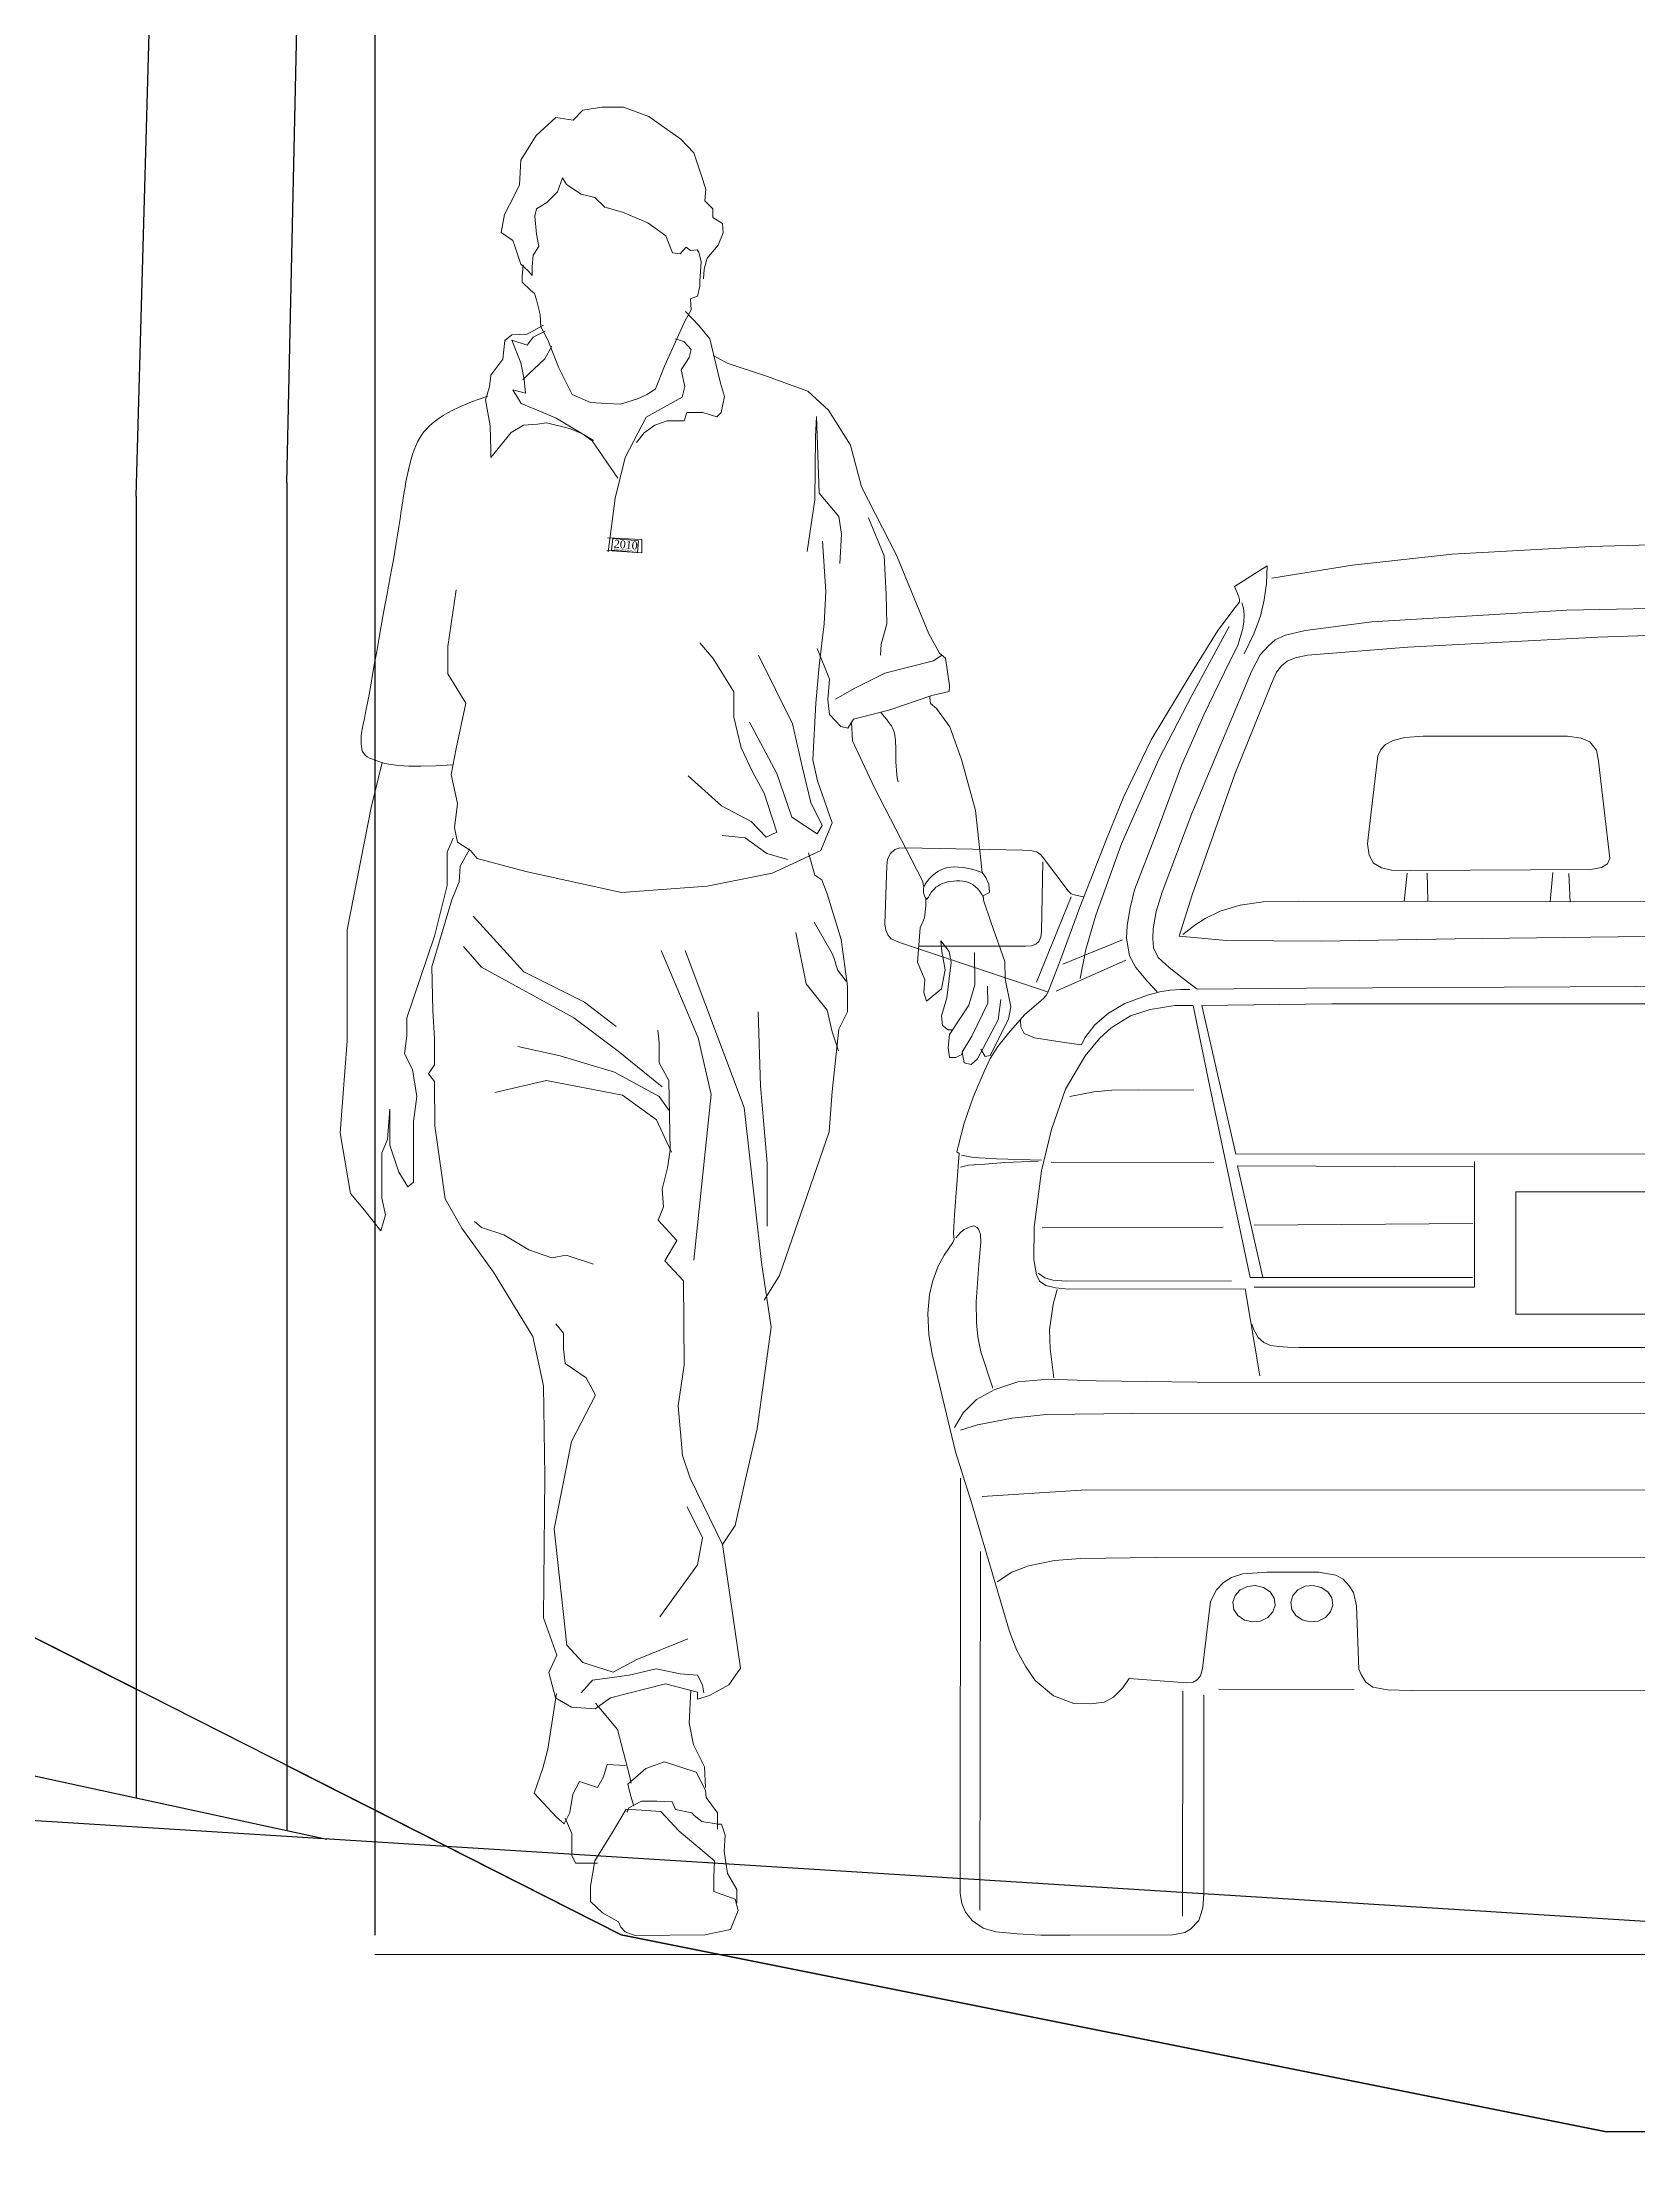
# Model space of a CAD drawing. Header units: millimetres. Extents: x 465413 to 948826, y 2516576 to 3795663.
# Drawn here: x 889313 to 890932, y 2760217 to 2762371 of the extents above; entities that cross this region are included whole.
import ezdxf
from ezdxf.lldxf.tags import DXFTag

# ---------------------------------------------------------------- set-up
doc = ezdxf.new("R2010")
doc.units = ezdxf.units.MM
for name, color, linetype in [('MUR-POH', 64, 'Continuous'), ('MUR_POH', 64, 'Continuous'), ('MUR_REZ', 3, 'Continuous')]:
    doc.layers.add(name, color=color, linetype=linetype)
doc.layers.add('Srafy', color=8, linetype='Continuous', lineweight=5)
doc.styles.add('Sylaen', font='sylfaen.ttf')
tags = doc.linetypes.add('DASHED', pattern=[0.75, 0.5, -0.25]).pattern_tags.tags
tags[6:7] = [DXFTag(74, 4), DXFTag(75, 0), DXFTag(340, '0'), DXFTag(46, 1.0), DXFTag(50, 0.0), DXFTag(44, 0.0), DXFTag(45, 0.0)]
tags[4:5] = [DXFTag(74, 4), DXFTag(75, 0), DXFTag(340, '0'), DXFTag(46, 1.0), DXFTag(50, 0.0), DXFTag(44, 0.0), DXFTag(45, 0.0)]

# ---------------------------------------------------------------- blocks, each defined once
blk = doc.blocks.new('BMW_záď', base_point=(48926.8, 8342.9))
at = {"color": 0, "linetype": 'ByBlock', "lineweight": -2}
for p, q in [((47741.4, 9420.8), (47738.4, 9391.8)), ((47762.4, 9392.1), (47761.8, 9420.5)), ((47889.3, 9421.2), (47886.8, 9391.5)), ((47906.9, 9391.2), (47905.7, 9420.2)), ((48419.5, 9391.2), (48420.6, 9420.2)), ((48437, 9421.2), (48439.6, 9391.5)), ((48563.9, 9392.1), (48564.6, 9420.5)), ((48584.9, 9420.8), (48588, 9391.8)), ((47400.3, 9396.7), (47365.2, 9309.9)), ((48926.1, 9396.7), (48961.1, 9309.9)), ((47452.5, 9352.9), (47392.1, 9328.3)), ((48873.9, 9352.9), (48934.3, 9328.3)), ((47385.1, 9301), (47455.9, 9332.3)), ((48941.3, 9301), (48870.5, 9332.3)), ((48129.3, 9224.7), (48129.3, 9195.6)), ((48136.8, 9196.2), (48136.8, 9231.2)), ((48144.3, 9234.5), (48144.3, 9195.6)), ((48151, 9196.2), (48151, 9237.1)), ((48158.5, 9239), (48158.5, 9195.6)), ((48164.1, 9150.7), (48164.1, 9240.9)), ((48116.5, 9195.6), (48116.5, 9210.5)), ((48122.5, 9218.9), (48122.5, 9196.9)), ((48110.4, 9193.8), (48214.7, 9194.3)), ((48169, 9190.4), (48169, 9152.8)), ((48175.8, 9155.4), (48175.8, 9189.8)), ((48182.5, 9191.1), (48182.5, 9158.7)), ((48188.5, 9161.3), (48188.5, 9191.1)), ((48195.2, 9190.4), (48195.2, 9165.8)), ((48201.2, 9171), (48201.2, 9190.4)), ((48208, 9190.4), (48207.2, 9178.7)), ((47380.1, 9127.4), (47545.3, 9127)), ((48946.3, 9127.4), (48781.1, 9127)), ((47554.6, 9061.4), (47370.9, 9060.9)), ((47808.3, 9065.2), (47586.3, 9063.5)), ((48740.1, 9063.5), (48518, 9065.2)), ((48771.8, 9061.4), (48955.5, 9060.9)), ((47308.3, 8732.2), (47307.9, 8368.3)), ((49018.5, 8368.3), (49018.1, 8732.2)), ((47513.4, 8362.2), (47513.9, 8590.7)), ((47687.7, 8592.2), (47550.5, 8592.6)), ((48812.5, 8590.7), (48813, 8362.2))]:
    blk.add_line(p, q, dxfattribs=at)
at = {"color": 0, "linetype": 'ByBlock', "lineweight": -2, "flags": 128}
for points in [[(48724.8, 9717.9), (48557.9, 9737.1), (48401.9, 9748.2), (48197.5, 9754.7), (48038.4, 9755.2), (47928, 9752), (47787.3, 9744.2), (47686.1, 9733.3), (47604.1, 9720.1)], [(47576, 9643.1), (47586, 9663.4), (47592.5, 9681.6), (47596.2, 9698), (47598.7, 9714.5), (47599.5, 9732.6), (47566.3, 9711.7), (47570.8, 9701.1), (47571.4, 9698.4), (47571.4, 9696.1), (47570.1, 9693.9), (47567, 9690.3), (47549.4, 9667), (47523.3, 9624.8), (47481.8, 9556.1), (47453.8, 9498.4), (47436.3, 9455.2), (47409.2, 9386), (47389.7, 9332.7), (47380.5, 9309.1), (47376.7, 9299.7), (47375.1, 9296.6), (47372.5, 9293.6), (47360.4, 9283.4), (47353, 9277), (47336.7, 9258.2), (47325.9, 9244.9), (47318.3, 9232.5), (47312.2, 9219.3), (47301, 9193.5), (47291.8, 9167.1), (47286, 9144.7), (47284.3, 9137.8), (47286.8, 9136.2), (47281.9, 9074), (47281.2, 9061.9), (47281, 9054.8), (47281.8, 9048.8), (47280.5, 9045.9), (47271.5, 9032.9), (47265, 9021.2), (47259.7, 9006.1), (47256.7, 8993), (47255.1, 8973.7), (47256.1, 8952.2), (47259.3, 8932.6), (47283, 8833.5), (47299, 8782.9), (47337.7, 8651.2), (47345.4, 8631.9), (47354.3, 8615.4), (47363.9, 8601.5), (47382.4, 8585.9), (47403.2, 8578.1), (47420.3, 8577.8), (47434, 8579.6), (47443.3, 8584.6), (47453, 8593.9), (47459.5, 8603.3), (47518, 8598.9), (47524.2, 8599.9), (47528.5, 8602), (47531.6, 8606), (47533.8, 8613.5), (47542, 8681.6), (47548.1, 8693.3), (47555.2, 8701), (47563.2, 8706.1), (47574.7, 8709.7), (47599.1, 8711.4), (47651.8, 8711.3), (47669.1, 8708.3), (47676.6, 8704.3), (47682.8, 8697.6), (47687.1, 8690.8), (47690, 8677.2), (47692.5, 8612.9), (47694.8, 8607.4), (47699.5, 8599.6), (47706.7, 8594.8), (47721.5, 8592.1), (47745.5, 8591.3), (48796.2, 8592.2), (48833.6, 8594.7), (48858.6, 8597.2), (48870.4, 8600.5), (48876.2, 8594.7), (48887.7, 8585.6), (48900, 8580), (48916.8, 8577.4), (48931.2, 8578.2), (48943.6, 8583), (48960.9, 8598.2), (48977.1, 8625.2), (49001.2, 8693.5), (49036.7, 8813.1), (49055.8, 8883.8), (49068.6, 8941.9), (49071.5, 8977.2), (49069.2, 8999.4), (49064, 9017.6), (49057.6, 9031.7), (49048.3, 9045.5), (49044.4, 9048.9), (49044.3, 9053.2), (49046.2, 9059.6), (49045.2, 9070.2), (49039.3, 9136.8), (49043.5, 9138.1), (49037.1, 9162.9), (49027.2, 9193.2), (49013.1, 9224), (48999.7, 9246.3), (48982.9, 9268.4), (48969.5, 9282.5), (48955.3, 9295), (48951.8, 9298.7), (48947.1, 9310.5), (48912.2, 9402.4), (48869.9, 9499.5), (48830.9, 9583), (48818, 9603.8), (48787.9, 9651.3), (48767.8, 9681), (48754.3, 9696.9), (48760.2, 9711.7), (48727.5, 9732.7), (48727.4, 9719.1), (48730.7, 9696.7), (48735.6, 9674.7), (48740.7, 9660.7), (48751.6, 9639)], [(47573.7, 9695.1), (47575.3, 9689.5), (47575.9, 9682.8), (47575.6, 9675.5), (47574.4, 9667.4), (47569.7, 9651.9), (47556, 9624.6), (47535.2, 9581.3), (47512.6, 9530), (47486.7, 9460.4), (47464.7, 9403.6), (47460.5, 9385.6), (47457.3, 9367.5), (47456.5, 9354.7), (47459.8, 9336.6), (47466.1, 9325), (47478.3, 9310.5), (47487.6, 9300.4)], [(48752.7, 9695.1), (48751.1, 9689.5), (48750.5, 9682.8), (48750.8, 9675.5), (48751.9, 9667.4), (48756.6, 9651.9), (48770.4, 9624.6), (48791.1, 9581.3), (48813.8, 9530), (48839.7, 9460.4), (48861.7, 9403.6), (48865.9, 9385.6), (48869, 9367.5), (48869.9, 9354.7), (48866.6, 9336.6), (48860.3, 9325), (48848.1, 9310.5), (48838.7, 9300.4)], [(47528.4, 9303.1), (47639.4, 9303.9), (48174.2, 9306.6), (48657.7, 9304), (48795.4, 9302.2), (48817.6, 9316), (48837, 9333.6), (48844.2, 9344.3), (48846.2, 9351.6), (48846.7, 9359.8), (48843.1, 9378.6), (48831.7, 9413.7), (48760.8, 9590.2), (48742.3, 9630.3), (48732, 9645.2), (48723.7, 9652.7), (48711.3, 9660.9), (48689.5, 9666), (48650.3, 9670.7), (48574.5, 9674.9), (48315.7, 9687.9), (48164.4, 9691.2), (48037.8, 9690.3), (47903.7, 9687.5), (47705.7, 9675.6), (47637.9, 9667), (47618, 9662.2), (47607.5, 9657.3), (47600.6, 9651.5), (47592.2, 9642.3), (47583.5, 9625.2), (47523.1, 9481.1), (47492.7, 9401.3), (47486.6, 9381.9), (47483.6, 9364.3), (47483.2, 9354.5), (47484.2, 9344.9), (47488.8, 9335), (47499.8, 9324.9), (47512.7, 9314.8), (47528.4, 9303.1)], [(47409.5, 9313.6), (47415.5, 9343.1), (47425.5, 9377.9), (47451.4, 9450.4), (47489.5, 9536.4), (47523.1, 9601), (47560.9, 9671.1)], [(47603.8, 9613), (47566.5, 9521), (47523.2, 9398.8), (47510.2, 9356.7), (47558, 9352.4), (47654.1, 9351.6), (47790.4, 9354.1), (48038.2, 9357.1), (48343.2, 9356.4), (48525.5, 9354.6), (48660.7, 9352.6), (48774, 9353.2), (48806, 9353.5), (48812.7, 9353.7), (48816.2, 9355.6), (48816.2, 9358.5), (48798.4, 9420), (48770.3, 9499.1), (48738.1, 9583.4), (48716.6, 9625.7), (48712.4, 9631.9), (48706.1, 9636.8), (48696.1, 9640.3), (48667.8, 9643.3), (48346, 9660.8), (48203.7, 9665.2), (48097.5, 9665.4), (47934.9, 9660.2), (47742.3, 9650.1), (47640.2, 9641.7), (47628, 9639.2), (47619.6, 9635.7), (47614.1, 9631.2), (47608.8, 9624.6), (47603.8, 9613)], [(48916.9, 9313.6), (48910.9, 9343.1), (48900.9, 9377.9), (48875, 9450.4), (48836.8, 9536.4), (48803.3, 9601), (48765.5, 9671.1)], [(47744.6, 9423.2), (47725.5, 9423.8), (47715.3, 9425.9), (47707.5, 9430.7), (47703, 9438.8), (47701.3, 9450.5), (47703.3, 9468.2), (47711.6, 9539.8), (47714.7, 9546.2), (47719.5, 9551.2), (47727.3, 9555.3), (47739.3, 9558.2), (47757.9, 9559.6), (47904.2, 9559.6), (47918.3, 9557.7), (47926.9, 9554), (47933.6, 9545.6), (47935.8, 9534.3), (47947.1, 9435.7), (47945, 9430.2), (47938.9, 9426.5), (47928, 9424.4), (47744.6, 9423.2)], [(48581.7, 9423.2), (48600.9, 9423.8), (48611.1, 9425.9), (48618.9, 9430.7), (48623.4, 9438.8), (48625.1, 9450.5), (48623.1, 9468.2), (48614.7, 9539.8), (48611.7, 9546.2), (48606.9, 9551.2), (48599.1, 9555.3), (48587, 9558.2), (48568.5, 9559.6), (48422.2, 9559.6), (48408.1, 9557.7), (48399.5, 9554), (48392.8, 9545.6), (48390.6, 9534.3), (48379.3, 9435.7), (48381.4, 9430.2), (48387.4, 9426.5), (48398.4, 9424.4), (48581.7, 9423.2)], [(47376.5, 9300.3), (47226.1, 9350.3), (47217.9, 9354), (47214.5, 9358.2), (47212.3, 9362.7), (47211.2, 9369.1), (47213.2, 9428.1), (47214, 9434.9), (47217, 9440.7), (47221.4, 9444.7), (47225.5, 9446), (47232.2, 9446.4), (47351.5, 9444.1), (47359.1, 9443.5), (47365.3, 9442.4), (47368.9, 9440), (47371.5, 9437.3), (47397.5, 9402.6), (47400.5, 9399.8), (47404.9, 9398.3), (47412.9, 9396.6)], [(48951.5, 9301), (49101.9, 9351), (49110, 9354.7), (49113.5, 9358.9), (49115.7, 9363.4), (49116.8, 9369.8), (49114.8, 9428.8), (49114, 9435.7), (49111, 9441.4), (49106.6, 9445.4), (49102.5, 9446.7), (49095.7, 9447.1), (48976.5, 9444.8), (48968.9, 9444.3), (48962.7, 9443.1), (48959.1, 9440.8), (48956.5, 9438.1), (48930.5, 9403.3), (48927.5, 9400.5), (48923.1, 9399.1), (48915.1, 9397.4)], [(47246.4, 9346.7), (47354.2, 9346.7), (47360.3, 9346.9), (47364.6, 9348.7), (47367.7, 9351.4), (47369.6, 9355.8), (47370.2, 9361.6), (47371.6, 9432.1)], [(48954.8, 9432.1), (48956.2, 9361.6), (48956.8, 9355.8), (48958.7, 9351.4), (48961.8, 9348.7), (48966.1, 9346.9), (48972.2, 9346.7), (49080, 9346.7)], [(48814.4, 9356.6), (48805.4, 9363.2), (48791.5, 9371.7), (48773.9, 9380.1), (48755.2, 9386.8), (48733.6, 9390.6), (48701.7, 9391.9), (47631.7, 9392.1), (47595.4, 9391.4), (47572, 9388.2), (47551.8, 9382.1), (47536.5, 9374.6), (47526.1, 9367.9), (47513.8, 9358.4)], [(47520.8, 9302.7), (47511.6, 9302.6), (47500.9, 9301.8), (47490.3, 9300.1), (47478.1, 9296.7), (47454.9, 9288.4), (47438.3, 9278.5), (47424.5, 9266.7), (47414.5, 9253.6), (47410.8, 9246.5), (47393.7, 9248.7), (47363.4, 9253.6), (47352.8, 9257.9), (47349.5, 9264.7), (47348.9, 9271.5)], [(47592.1, 8910.5), (47577.2, 8998.7), (47397.6, 8998.6), (47384.6, 8999.8), (47374.6, 9002.4), (47368.4, 9006.7), (47365.3, 9013), (47362.7, 9028.7), (47362.9, 9061.4), (47370.3, 9118.5), (47380.6, 9160.6), (47394.6, 9201.4), (47414.7, 9235.4), (47429.3, 9252.9), (47441, 9263.7), (47460.6, 9276), (47480.8, 9282.3), (47505.7, 9286.3), (47524, 9286.3)], [(47524.2, 9286.3), (47541.6, 9202), (47582.1, 9010.4), (47807.9, 9010.3)], [(48793.1, 9286.4), (48761.1, 9135.9), (47567.7, 9135.5), (47533.2, 9286.4), (47665.1, 9288), (48661.3, 9288), (48793.1, 9286.4)], [(48518.5, 9010.3), (48744.2, 9010.4), (48784.7, 9202), (48805.6, 9302.7), (48814.8, 9302.6), (48825.5, 9301.8), (48836.1, 9300.1), (48848.3, 9296.7), (48871.5, 9288.4), (48888.1, 9278.5), (48901.9, 9266.7), (48911.8, 9253.6), (48915.6, 9246.5), (48932.7, 9248.7), (48963, 9253.6), (48973.5, 9257.9), (48976.9, 9264.7), (48977.5, 9271.5)], [(48802.4, 9286.3), (48820.7, 9286.3), (48845.6, 9282.3), (48865.8, 9276), (48885.4, 9263.7), (48897.1, 9252.9), (48911.7, 9235.4), (48931.8, 9201.4), (48945.8, 9160.6), (48956.1, 9118.5), (48963.5, 9061.4), (48963.7, 9028.7), (48961.1, 9013), (48958, 9006.7), (48951.8, 9002.4), (48941.8, 8999.8), (48928.7, 8998.6), (48749.2, 8998.7), (48734.3, 8910.5)], [(48169.9, 9150.9), (48178.8, 9152.8), (48187.2, 9155.9), (48194.8, 9160.2), (48201.5, 9165.6), (48206.9, 9171.9), (48211, 9178.9), (48213.6, 9186.5), (48214.7, 9194.3), (48214.2, 9202.2), (48212.1, 9209.8), (48208.5, 9217.1), (48203.5, 9223.7), (48197.3, 9229.4), (48190, 9234.1), (48181.8, 9237.7), (48173.1, 9239.9), (48164.1, 9240.9), (48155, 9240.4), (48146.1, 9238.6), (48137.7, 9235.5), (48130.1, 9231.2), (48123.5, 9225.8), (48118, 9219.5), (48113.9, 9212.4), (48111.3, 9204.9), (48110.2, 9197.1), (48110.7, 9189.2), (48112.8, 9181.5), (48116.4, 9174.3), (48121.4, 9167.7), (48127.6, 9162), (48134.9, 9157.3), (48143.1, 9153.7), (48151.8, 9151.4), (48160.8, 9150.5), (48169.9, 9150.9)], [(47525.1, 9200.4), (47468.7, 9200.9), (47441.6, 9200.3), (47423.4, 9198.8), (47399.1, 9194)], [(48927.2, 9194), (48903, 9198.8), (48884.7, 9200.3), (48857.7, 9200.9), (48801.2, 9200.4)], [(47288.2, 9122.4), (47296.2, 9124.4), (47312.8, 9125.5), (47333.1, 9127.1), (47366.8, 9128.3)], [(47370.5, 9129.5), (47324.8, 9130.8), (47301.3, 9132.1), (47289.3, 9134.4)], [(47809, 9122.7), (47569.2, 9123.6), (47594.9, 9010.4)], [(47586.2, 9000.4), (47809.9, 9000.6), (47809.9, 9128)], [(48740.1, 9000.4), (48516.5, 9000.6), (48516.5, 9128)], [(48517.4, 9122.7), (48757.2, 9123.6), (48731.5, 9010.4)], [(48955.8, 9129.5), (49001.5, 9130.8), (49025, 9132.1), (49037, 9134.4)], [(49038.2, 9122.4), (49030.1, 9124.4), (49013.5, 9125.5), (48993.3, 9127.1), (48959.5, 9128.3)], [(47851.8, 8973.1), (48472.5, 8973.1), (48472.5, 9097.2), (47851.8, 9097.2), (47851.8, 8973.1)], [(47283.5, 9050.7), (47288.1, 9056), (47292, 9059.2), (47297.8, 9061.8), (47301.8, 9062.8), (47304.9, 9061.2), (47306.8, 9058.9), (47308.4, 9053.9), (47308.8, 9046.1), (47306.9, 9023.5), (47303.9, 8985.8), (47304.3, 8964.7), (47305.6, 8950.2), (47308.6, 8934.9), (47321.1, 8897.9)], [(49005.2, 8897.9), (49017.8, 8934.9), (49020.8, 8950.2), (49022.1, 8964.7), (49022.5, 8985.8), (49019.5, 9023.5), (49017.6, 9046.1), (49018, 9053.9), (49019.6, 9058.9), (49021.5, 9061.2), (49024.6, 9062.8), (49028.6, 9061.8), (49034.4, 9059.2), (49038.3, 9056), (49042.9, 9050.7)], [(47366.8, 9014.6), (47373.6, 9010.1), (47382, 9007.7), (47395.3, 9006.8), (47563.1, 9007.1)], [(48763.3, 9007.1), (48931.1, 9006.8), (48944.4, 9007.7), (48952.8, 9010.1), (48959.5, 9014.6)], [(47382.7, 8908.5), (47379.2, 8938.2), (47378.6, 8957.4), (47382.2, 8983.4), (47386.4, 8998.1)], [(48940, 8998.1), (48944.2, 8983.4), (48947.8, 8957.4), (48947.2, 8938.2), (48943.7, 8908.5)], [(47583.7, 8962.9), (47586, 8957.4), (47590.2, 8949.6), (47596.1, 8944.4), (47602.9, 8941.5), (47611.2, 8940.2), (47620.1, 8939.6), (47631.7, 8939.4), (48685.2, 8939.3), (48703.6, 8939.9), (48718.7, 8941), (48725.7, 8942.8), (48731, 8945.5), (48735.4, 8948.7), (48738.5, 8952.6), (48741.9, 8961.1)], [(49044.9, 8859), (49038.9, 8874.6), (49030.6, 8885.1), (49018.6, 8893.8), (49001.9, 8901), (48988.9, 8904.3), (48973.9, 8906.6), (48955.7, 8906.7), (48915.8, 8905.9), (48813.8, 8903.7), (47528, 8904.2), (47426, 8905.4), (47377.4, 8907.1), (47346.3, 8904.5), (47323, 8896.6), (47304.5, 8886.7), (47290.9, 8873), (47282.2, 8858)], [(47288.1, 8855.5), (47305.4, 8861), (47340.6, 8867.7), (47375.2, 8871.3), (47463, 8872.5), (48918.5, 8872.7), (48969.2, 8871.8), (48991, 8869.4), (49011.8, 8865.9), (49024, 8862), (49038.6, 8855.8), (49045.6, 8851.3)], [(47535.2, 8586.6), (47535.1, 8384.5), (47534.2, 8370.8), (47530, 8357.8), (47521.7, 8349.2), (47515.7, 8345.8), (47503.2, 8343.3), (47399.6, 8342.9), (47369.6, 8343), (47345.8, 8344.3), (47324.1, 8346.3), (47311.2, 8350.2), (47299.8, 8358), (47293.1, 8366.4), (47289.6, 8375.6), (47287.7, 8385.2), (47288, 8806.9)], [(47310.2, 8788.3), (47415.9, 8795), (48911.4, 8794.2), (49017.9, 8784.2)], [(49038.4, 8806.9), (49038.7, 8385.2), (49036.8, 8375.6), (49033.3, 8366.4), (49026.6, 8358), (49015.2, 8350.2), (49002.3, 8346.3), (48980.5, 8344.3), (48956.7, 8343), (48926.8, 8342.9), (48823.2, 8343.3), (48810.7, 8345.8), (48804.7, 8349.2), (48796.4, 8357.8), (48792.2, 8370.8), (48791.3, 8384.5), (48791.2, 8586.6)], [(49000.5, 8700.7), (48983.1, 8708.5), (48955, 8717.7), (48922.1, 8723.5), (48894.2, 8725.9), (48805.6, 8726.5), (47485.8, 8726.2), (47410.1, 8725.3), (47383.5, 8723.1), (47357.1, 8717.8), (47340.1, 8711.5), (47325.5, 8701.4)], [(47587.6, 8697.8), (47579.3, 8696.9), (47572.1, 8693.4), (47566.9, 8687.7), (47564.7, 8680.8), (47565.7, 8673.6), (47569.8, 8667.3), (47576.4, 8662.8), (47584.4, 8660.9), (47592.7, 8661.8), (47600, 8665.3), (47605.1, 8671), (47607.4, 8678), (47606.4, 8685.1), (47602.3, 8691.4), (47595.7, 8695.9), (47587.6, 8697.8)], [(47646.2, 8697.9), (47637.9, 8697), (47630.7, 8693.4), (47625.5, 8687.7), (47623.3, 8680.8), (47624.3, 8673.6), (47628.4, 8667.3), (47635, 8662.9), (47643, 8660.9), (47651.3, 8661.8), (47658.6, 8665.4), (47663.7, 8671), (47666, 8678), (47665, 8685.2), (47660.9, 8691.5), (47654.3, 8695.9), (47646.2, 8697.9)]]:
    blk.add_lwpolyline(points, dxfattribs=at)
blk = doc.blocks.new('Stamp2010')
at = {"color": 8}
blk.add_lwpolyline([(-16.5, 7.5), (16.5, 7.5), (16.5, -7.5), (-16.5, -7.5)], close=True, dxfattribs=at)
at = {"color": 8, "style": 'Sylaen'}
for s, height, p in [('2010', 10, (-14.4, -3.8)), ('http://zitree.blogspot.com', 1.8, (-13.7, -6.4))]:
    blk.add_text(s, height=height, dxfattribs=at).set_placement(p)
blk = doc.blocks.new('man_front')
at = {"layer": 'Srafy'}
for points in [[(892376.4, 2988176.3), (892375.5, 2988164.5), (892375.5, 2988158.6), (892383.7, 2988150.4), (892387.8, 2988147.2), (892390.1, 2988140.8), (892393.7, 2988125.7), (892394.2, 2988113.4), (892401.5, 2988100.2), (892412.4, 2988072.5), (892426.3, 2988044.8), (892444.8, 2988036.6), (892461.2, 2988035.5), (892475.1, 2988035), (892492.6, 2988040.2), (892502.4, 2988044.8), (892510.6, 2988050.4), (892519.8, 2988073.5), (892540.4, 2988119.2), (892547.1, 2988130.5), (892546.1, 2988141.8), (892553.3, 2988144.4), (892555.8, 2988154.6), (892555.8, 2988159.8), (892557.1, 2988179.3), (892554.7, 2988189.1), (892553, 2988191.4), (892546.1, 2988190.8), (892542, 2988194.3), (892535.6, 2988187.3), (892528.1, 2988188.5), (892521.3, 2988205.8), (892503.1, 2988219), (892477.4, 2988229.7), (892459.2, 2988234.7), (892449.3, 2988244.6), (892435.3, 2988247.9), (892420.4, 2988257.8), (892416.2, 2988264.4), (892411.3, 2988250.3), (892400.5, 2988239.6), (892389.8, 2988233), (892388.1, 2988225.6), (892389.8, 2988207.4), (892392.3, 2988195), (892386.5, 2988186), (892385.7, 2988174.4), (892385.7, 2988165.3), (892381.5, 2988170.3), (892374.1, 2988176.9), (892368.3, 2988194.2), (892365.8, 2988200.8), (892354.2, 2988209.1), (892357.5, 2988227.2), (892367.4, 2988246.3), (892372.6, 2988257.3), (892374.1, 2988282.4), (892389.6, 2988307.5), (892409.5, 2988325.9), (892427.3, 2988323), (892436.9, 2988333.3), (892456.1, 2988336.2), (892478.2, 2988336.2), (892504.1, 2988326.6), (892522.5, 2988313.4), (892536.5, 2988303.8), (892549.8, 2988289.8), (892557.2, 2988267.7), (892561.7, 2988252.9), (892560.9, 2988241.1), (892569, 2988233), (892569, 2988224.2), (892578.6, 2988218.3), (892579.4, 2988208.7), (892574.2, 2988196.2), (892563.1, 2988182.9), (892560.2, 2988171.8), (892559.4, 2988162.2)], [(892397.2, 2988115), (892380.3, 2988105.9), (892364.8, 2988105.2), (892357.8, 2988099.6), (892355.7, 2988080.6), (892343.7, 2988064.4), (892342.3, 2988052.4), (892338.1, 2988039.1), (892343, 2988013), (892343.7, 2987987.7), (892343.7, 2987980.7), (892364.1, 2988006), (892376.8, 2988013.7), (892390.9, 2988014.5), (892400.1, 2988015.9), (892423.3, 2988010.2), (892436.7, 2988004.6), (892446.6, 2987997.6), (892472.6, 2987959.6)], [(892541.1, 2988128.8), (892554.6, 2988114.7), (892565.9, 2988101.2), (892574.4, 2988065.9), (892576.6, 2988056), (892580.8, 2988042.5), (892577.3, 2988026.3), (892573, 2988022), (892558.9, 2988026.3), (892542.6, 2988026.3), (892539.7, 2988017.8), (892522.7, 2988017.8), (892510, 2988013.5), (892499.3, 2988005.8), (892491.5, 2987995.8)], [(892447.8, 2987998.1), (892409.8, 2988020.6), (892396.4, 2988026.5), (892374.4, 2988035.5), (892365.9, 2988049.5), (892378.9, 2988046), (892377.4, 2988059.9), (892373.9, 2988076.9), (892364.9, 2988099.8), (892380.4, 2988094.8), (892386.4, 2988102.8), (892398.9, 2988108.8)], [(892376, 2988059.9), (892398.3, 2988080.8), (892405.4, 2988093.7)], [(892462.8, 2987885.1), (892469.9, 2987939.5), (892479.8, 2987980.6), (892501.2, 2988021.6), (892537.8, 2988042.1), (892540.5, 2988052.8), (892536.9, 2988069.8), (892545, 2988082.2), (892546.8, 2988090.3), (892539.6, 2988098.3), (892530.7, 2988101)], [(892675, 2987786.9), (892687.2, 2987755.9), (892685.6, 2987734.7), (892687.2, 2987720), (892698.7, 2987707.8), (892706, 2987706.2), (892711.7, 2987715.2), (892747.6, 2987724.3), (892791.3, 2987739.2), (892808.7, 2987743.3), (892809.2, 2987749.4), (892805.1, 2987777.1), (892799, 2987782.2), (892788.2, 2987801.7), (892755.2, 2987881.6), (892720, 2987951.1), (892708.7, 2987993.3), (892686.4, 2988028.6), (892665.5, 2988048.2), (892623.5, 2988063.2), (892583.6, 2988076.3), (892569.2, 2988084.2)], [(892305.3, 2987669), (892287.4, 2987667.9), (892272.5, 2987667.4), (892260.2, 2987667.6), (892250.3, 2987668.2), (892242.2, 2987669.2), (892235.9, 2987670.4), (892230.8, 2987671.8), (892226.7, 2987673.2), (892223.3, 2987674.5), (892220.5, 2987675.8), (892218.2, 2987677.1), (892216.3, 2987678.4), (892214.9, 2987679.9), (892213.9, 2987681.5), (892213.1, 2987683.2), (892212.5, 2987685.3), (892212.2, 2987687.6), (892212, 2987690.1), (892211.9, 2987692.7), (892211.9, 2987695.4), (892212.1, 2987698), (892212.3, 2987700.6), (892212.6, 2987703), (892212.9, 2987705.1), (892213.2, 2987706.9), (892213.6, 2987708.7), (892214, 2987710.6), (892214.6, 2987713), (892215.3, 2987716), (892216.1, 2987720), (892217.2, 2987725.2), (892218.5, 2987731.8), (892220, 2987740.1), (892221.7, 2987749.7), (892223.6, 2987760.4), (892225.6, 2987771.9), (892227.7, 2987783.8), (892229.9, 2987796), (892232, 2987808), (892234.1, 2987819.5), (892236.1, 2987830.4), (892238, 2987840.6), (892239.8, 2987850.3), (892241.5, 2987859.5), (892243.1, 2987868.4), (892244.7, 2987877), (892246.2, 2987885.4), (892247.6, 2987893.7), (892248.9, 2987902), (892250.2, 2987910.3), (892251.4, 2987918.4), (892252.6, 2987926.5), (892253.8, 2987934.3), (892255, 2987941.8), (892256.2, 2987949), (892257.4, 2987955.9), (892258.6, 2987962.3), (892259.9, 2987968.3), (892261.3, 2987973.9), (892262.7, 2987979.1), (892264.2, 2987983.9), (892265.8, 2987988.5), (892267.5, 2987992.6), (892269.3, 2987996.5), (892271.2, 2988000.1), (892273.3, 2988003.5), (892275.6, 2988006.7), (892278.2, 2988009.6), (892280.9, 2988012.5), (892284, 2988015.2), (892287.4, 2988017.9), (892291.1, 2988020.6), (892295.2, 2988023.2), (892299.8, 2988025.9), (892304.9, 2988028.7), (892310.6, 2988031.4), (892316.9, 2988034.3), (892324, 2988037.1), (892331.9, 2988040.1), (892340.6, 2988043.1)], [(892664.7, 2987885.3), (892672.3, 2987937.9), (892673.2, 2988001.7), (892674.1, 2988022.4), (892677, 2987944.4), (892696.7, 2987920.9), (892699.5, 2987903.1), (892697.7, 2987873.1)], [(892461.3, 2987886.4), (892496.8, 2987883.9), (892496.8, 2987897.4), (892461.9, 2987899.2)], [(892727.1, 2987919.4), (892742.7, 2987880.9), (892744.9, 2987841.7), (892745.7, 2987812), (892739.7, 2987791.3), (892739, 2987780.2)], [(892308.3, 2987846.5), (892300.1, 2987789), (892300.1, 2987761.1), (892318.2, 2987731.5), (892308.3, 2987685.5), (892303.3, 2987659.2), (892309.9, 2987629.7), (892306.6, 2987605), (892309.9, 2987590.3), (892323.1, 2987582), (892329.7, 2987573.8), (892379, 2987560.7), (892476.1, 2987539.3), (892563.3, 2987545.9), (892629.1, 2987559), (892650.5, 2987568.9), (892678.5, 2987582), (892690, 2987610), (892675.2, 2987652.7), (892670.3, 2987674), (892673.6, 2987731.5), (892676.9, 2987769.3), (892681.8, 2987812), (892683.5, 2987844.9), (892680.2, 2987895.8)], [(892544, 2987657.6), (892577.6, 2987627.4), (892607.8, 2987611.5), (892622.9, 2987595.5), (892633.8, 2987600.6), (892621.2, 2987640), (892609.5, 2987661), (892597.7, 2987686.1), (892590.2, 2987717.1), (892590.2, 2987743.1), (892569.2, 2987776.7), (892555.7, 2987792.6)], [(892615.4, 2987780), (892649.8, 2987710.4), (892659.9, 2987666), (892668.3, 2987630.8), (892680, 2987607.3), (892675, 2987598.9), (892649, 2987615.7), (892633.8, 2987660.1), (892606.1, 2987712.1)], [(892801.4, 2987780.3), (892792.9, 2987774.4), (892743.5, 2987761.9), (892713.2, 2987746.8), (892693.4, 2987735.6)], [(892841.1, 2987380.2), (892845.5, 2987372.8), (892850.3, 2987374.1), (892869.2, 2987410.9), (892871.4, 2987423.2), (892865.7, 2987451.7), (892865.2, 2987469.2), (892851.5, 2987508.6), (892843.7, 2987531.4), (892843.5, 2987535.8), (892849.8, 2987539.3), (892849.1, 2987547.7), (892845.9, 2987554.7), (892842.4, 2987559.6), (892835.6, 2987622.6), (892821.3, 2987674.4), (892809.5, 2987707.5), (892796, 2987726.1), (892789.8, 2987731.1), (892789.2, 2987737.3), (892789.1, 2987738.4)], [(892709.8, 2987712.1), (892710.7, 2987693.1), (892732.9, 2987645.5), (892781.7, 2987551.3), (892783.2, 2987545)], [(892739.4, 2987722.2), (892740.1, 2987721.4), (892743, 2987717.8), (892745.4, 2987714.8), (892747.4, 2987712.3), (892749, 2987710.2), (892750.2, 2987708.3), (892751.2, 2987706.5), (892752, 2987704.8), (892752.7, 2987702.9), (892753.2, 2987700.9), (892753.7, 2987698.8), (892754, 2987696.4), (892754.3, 2987693.8), (892754.5, 2987690.9), (892754.6, 2987687.7), (892754.7, 2987684.2), (892754.7, 2987680.3), (892754.8, 2987676.2), (892754.8, 2987671.9), (892755, 2987667.6), (892755.2, 2987663.3), (892755.6, 2987659.1), (892756.2, 2987655.2), (892756.9, 2987651.7)], [(892233.3, 2987671.1), (892222.2, 2987625.7), (892197.8, 2987501.6), (892197.8, 2987388.9), (892190.7, 2987295.6), (892201, 2987233.8), (892213.6, 2987219), (892231.9, 2987196.1), (892236.5, 2987212.1), (892233, 2987229.3), (892233, 2987260.1), (892233, 2987275), (892238.7, 2987288.7), (892241, 2987319.6), (892241, 2987283), (892250.2, 2987255.6), (892259.4, 2987240.7), (892265.1, 2987245.3), (892265.1, 2987253.3), (892265.1, 2987281.8), (892265.1, 2987307), (892268.5, 2987332.2), (892263.9, 2987359.6), (892255.9, 2987375.6), (892258.2, 2987393.9), (892258.2, 2987412.2), (892286.3, 2987495), (892299.4, 2987546.5), (892299.4, 2987580.2), (892305.5, 2987594.5)], [(892644.8, 2987572.9), (892623.8, 2987578.8), (892601.9, 2987594.7), (892578.4, 2987597.2)], [(892322.3, 2987583.6), (892312.3, 2987566.1), (892311.4, 2987550.2), (892303.9, 2987531.8), (892283.8, 2987464), (892284.6, 2987419.7), (892286.3, 2987391.2), (892286.3, 2987364.5), (892280.4, 2987355.3), (892286.3, 2987347.7), (892286.6, 2987302.6), (892297.1, 2987228.6), (892314.3, 2987198.7), (892346.3, 2987154.1), (892386.2, 2987088.7), (892397, 2987038.6), (892398.4, 2986946.6), (892397, 2986803.2), (892410.6, 2986765.3), (892402.5, 2986747.7), (892409.2, 2986722), (892425.5, 2986712.6), (892449.4, 2986711.1), (892465.2, 2986722), (892520.8, 2986736.5), (892553.5, 2986728), (892553.5, 2986720.8), (892565.6, 2986724.4), (892585, 2986735.3), (892597.1, 2986752.2), (892578.9, 2986877.9), (892545.9, 2986944.9), (892538.2, 2986967.9), (892533.6, 2987018.4), (892539.7, 2987059.8), (892539.3, 2987145.2), (892520.1, 2987165.7), (892532.5, 2987186.2), (892513.3, 2987206.8), (892518.8, 2987220.4), (892517.4, 2987238.2), (892522.9, 2987260.1), (892525.6, 2987277.9), (892524.1, 2987348.7), (892514.5, 2987366.6), (892514.5, 2987387.3), (892513.1, 2987399.6)], [(892620.9, 2987125.8), (892636.6, 2987150.8), (892686.9, 2987296.6), (892690, 2987337.4), (892696.8, 2987400.8), (892705.5, 2987418.2), (892705.5, 2987444.3), (892699.3, 2987491.5), (892685, 2987538.1), (892679.5, 2987552.2), (892672.5, 2987556.9), (892666.2, 2987579.6)], [(892842.4, 2987559.6), (892835.1, 2987561.9), (892828.7, 2987563.6), (892823.2, 2987564.6), (892818.3, 2987565.2), (892814.2, 2987565.3), (892810.6, 2987565.1), (892807.5, 2987564.6), (892804.7, 2987563.9), (892802.2, 2987563.1), (892800.1, 2987562.1), (892798.1, 2987561.1), (892796.3, 2987560), (892794.8, 2987558.9), (892793.3, 2987557.7), (892792, 2987556.6), (892790.8, 2987555.4), (892789.7, 2987554.2), (892788.6, 2987553.1), (892787.6, 2987552), (892786.7, 2987550.9), (892785.9, 2987549.8), (892785.1, 2987548.8), (892784.5, 2987547.7), (892784, 2987546.8), (892783.5, 2987545.8), (892783.2, 2987544.9), (892782.9, 2987543.9), (892782.7, 2987543), (892782.6, 2987542.1), (892782.6, 2987541.2), (892782.7, 2987540.2), (892782.9, 2987539.2), (892783.1, 2987538.1), (892783.4, 2987537.1), (892783.8, 2987536.1), (892784.1, 2987535.1), (892784.5, 2987534.3), (892785, 2987533.6), (892785.4, 2987533.1), (892785.7, 2987532.7), (892786.1, 2987532.7), (892786.5, 2987532.8), (892786.8, 2987533.2), (892787.2, 2987533.8), (892787.7, 2987534.5), (892788.2, 2987535.4), (892788.8, 2987536.5), (892789.5, 2987537.7), (892790.3, 2987539), (892791.3, 2987540.3), (892792.5, 2987541.7), (892793.8, 2987543.2), (892795.4, 2987544.6), (892797.2, 2987545.9), (892799.3, 2987547.2), (892801.6, 2987548.3), (892804.2, 2987549.2), (892807, 2987550), (892810, 2987550.6), (892813.1, 2987551), (892816.3, 2987551.2), (892819.5, 2987551.2), (892822.6, 2987550.9), (892825.5, 2987550.4), (892828.3, 2987549.6), (892830.9, 2987548.5), (892833.3, 2987547), (892835.7, 2987545.2), (892837.8, 2987543), (892839.9, 2987540.4), (892842, 2987537.3), (892843.9, 2987533.7)], [(892785.1, 2987533.5), (892785.1, 2987525.8), (892783.9, 2987513.6), (892779.3, 2987503.6), (892776.8, 2987468.7), (892784.2, 2987450.6), (892783.2, 2987437.8), (892785.7, 2987429), (892800.9, 2987441.7), (892804.9, 2987460.9), (892801.4, 2987479.5), (892800.4, 2987490.3), (892808.8, 2987479.5), (892810.8, 2987468.3), (892806.3, 2987432.4), (892800.9, 2987414.3), (892801.9, 2987404.4), (892807.8, 2987400), (892812.2, 2987400)], [(892325.5, 2987515.2), (892377.2, 2987458.7), (892438.8, 2987428), (892470.8, 2987403.4)], [(892653.1, 2987498.7), (892663.7, 2987446.6), (892684.9, 2987420.1), (892690.2, 2987398), (892694.7, 2987383.9), (892696.4, 2987378.6)], [(892671.7, 2987509.3), (892690.2, 2987477.5), (892692, 2987472.2), (892695.6, 2987460.7), (892704.4, 2987449.3)], [(892517.5, 2987342.3), (892472.7, 2987378.3), (892427.9, 2987412.2), (892334.1, 2987463.6), (892315.7, 2987484.5)], [(892516.4, 2987480.4), (892554.1, 2987391.9), (892567.4, 2987334.4), (892549.6, 2987166.2)], [(892540.8, 2987480.4), (892600.6, 2987321.1), (892618.4, 2987164), (892628.2, 2987098.4), (892613.9, 2986995.2), (892602.1, 2986944.1), (892591.7, 2986897.1), (892578.6, 2986877.9)], [(892834.4, 2987478.6), (892834.8, 2987445.7), (892828.9, 2987425.1), (892809.3, 2987395.1), (892807.8, 2987381.9), (892809.3, 2987372), (892815.7, 2987372), (892821.1, 2987374.5), (892822.1, 2987376.5)], [(892847.6, 2987444.2), (892848.1, 2987427), (892831.9, 2987393.6), (892822.1, 2987377.4), (892823.9, 2987366.6), (892831, 2987364.9), (892837.5, 2987370.6), (892858.6, 2987410), (892861.3, 2987430.6)], [(892615.1, 2987418.1), (892617.4, 2987343.1), (892624.1, 2987264.7), (892624.1, 2987200.8)], [(892524.1, 2987318.4), (892514.5, 2987332.2), (892469, 2987357), (892413.8, 2987373.5), (892371.1, 2987383.1)], [(892526.9, 2987275.8), (892511.7, 2987308.8), (892477.2, 2987333.6), (892400, 2987348.7), (892347.7, 2987336.3)], [(892447.9, 2987162.3), (892419.9, 2987171.3), (892405.5, 2987168.6), (892382, 2987176.7), (892356.7, 2987192.1), (892334.1, 2987199.3), (892326.9, 2987205.6)], [(892543.7, 2986782.1), (892491.9, 2986761.1), (892467.7, 2986748.2), (892437, 2986757.9), (892420.8, 2986775.6), (892407.8, 2986893.5), (892425.6, 2986982.3), (892449.9, 2987029.2), (892440.2, 2987046.9), (892419.2, 2987061.5), (892417.5, 2987076), (892417.5, 2987092.1), (892409.5, 2987101.8)], [(892543, 2986915.8), (892558.4, 2986884.4), (892553.5, 2986857), (892515.1, 2986804.3)], [(892435.3, 2986727.2), (892446.7, 2986740.1), (892483.9, 2986745), (892511.4, 2986751.4), (892535.6, 2986746.6), (892553.4, 2986745), (892558.3, 2986735.3), (892559.9, 2986727.2)], [(892410.1, 2986726.6), (892401.3, 2986670.1), (892396.4, 2986650.7), (892387.7, 2986625.4), (892410.1, 2986601), (892417.9, 2986594.2), (892423.7, 2986605.9), (892426.7, 2986624.4), (892433.5, 2986637.1), (892452, 2986631.2), (892457.8, 2986641.9), (892461.7, 2986654.6), (892480.3, 2986653.6)], [(892449.7, 2986716.8), (892472.2, 2986690), (892484.4, 2986643.3), (892486.1, 2986635.6)], [(892561.4, 2986631.2), (892560.5, 2986652), (892549.3, 2986674.4), (892544.9, 2986696.9), (892546.7, 2986729.8)], [(892488.7, 2986612.2), (892485.2, 2986623.5), (892482.6, 2986634.7), (892500.8, 2986650.3), (892519.8, 2986657.2), (892551.9, 2986646.8), (892561.4, 2986628.6), (892562.3, 2986620.9), (892573.5, 2986605.3), (892573.5, 2986594.1), (892573.5, 2986588.9)], [(892593.4, 2986513.7), (892593.4, 2986527.5), (892583.9, 2986544), (892580.4, 2986566.4), (892581.3, 2986582.8), (892577.8, 2986594.1), (892574.4, 2986594.1), (892557.9, 2986596.7), (892550.1, 2986602.7), (892547.5, 2986605.3), (892531.1, 2986608.8), (892527.6, 2986616.5), (892512.1, 2986617.4), (892496.5, 2986617.4), (892483.5, 2986610.5), (892482.6, 2986607.9), (892481.8, 2986606.2)], [(892418.9, 2986600.1), (892425.7, 2986584.5), (892425.7, 2986569.9), (892425.7, 2986562.1), (892429.6, 2986554.3), (892452, 2986554.3)]]:
    blk.add_lwpolyline(points, dxfattribs=at)
blk.add_lwpolyline([(892490, 2986481), (892560.7, 2986481.7), (892586.9, 2986487.1), (892594.6, 2986506.3), (892591.5, 2986517.8), (892570, 2986525.5), (892570, 2986540.8), (892570.7, 2986556.9), (892534.6, 2986586.9), (892516.2, 2986606.8), (892480.8, 2986609.1), (892467.7, 2986586.9), (892449.3, 2986556.9), (892444.7, 2986530.9), (892444.7, 2986515.5), (892457, 2986504), (892473.1, 2986494.8), (892475.4, 2986489.4), (892480, 2986484.8)], close=True, dxfattribs=at)
at = {"layer": 'Srafy', "xscale": 0.8000000000000205, "yscale": 0.8000000000000205, "zscale": 0.8000000000000205, "rotation": 354.9999999999995}
blk.add_blockref('Stamp2010', (892479.9, 2987891.4), dxfattribs=at)
blk = doc.blocks.new('strom14', base_point=(-17517.4, -64197.3))
at = {"color": 1}
for p, q in [((-17441, -64190.6), (-17427.3, -63562)), ((-17593.8, -64204.1), (-17576.7, -63587.6))]:
    blk.add_line(p, q, dxfattribs=at)

msp = doc.modelspace()

# ---------------------------------------------------------------- linework, layer by layer
at = {"layer": 'MUR-POH', "color": 1}
for points in [[(894650.2, 2760450.5), (894650.2, 2762850.5), (889650.2, 2762850.5), (889650.2, 2760450.5)], [(889407.9, 2761910.7), (889407.9, 2760930.7)], [(889560.7, 2761924.2), (889560.7, 2760930.7)], [(888304.7, 2761259), (889407.9, 2760700.3)], [(889407.9, 2760930.7), (889407.9, 2760589.7)], [(889560.7, 2760930.7), (889560.7, 2760556.8)], [(889560.7, 2760622.9), (889900.2, 2760450.9), (890900.2, 2760250.9)]]:
    msp.add_lwpolyline(points, dxfattribs=at)
at = {"layer": 'MUR_POH', "color": 8, "linetype": 'DASHED', "ltscale": 250, "flags": 128}
for points in [[(894900.2, 2760216.8), (888304.7, 2760629.1), (888304.7, 2760804.1), (887954.7, 2760804.1), (887954.7, 2760979.1), (887604.7, 2760979.1), (887604.7, 2761154.1), (887254.7, 2761154.1), (887254.7, 2761329.1), (886904.7, 2761329.1), (886904.7, 2761504.1), (886554.7, 2761504.1), (886554.7, 2761679.1), (886204.7, 2761679.1), (886204.7, 2761854.1), (885046.8, 2761854.1), (881646.8, 2762050.9), (881296.8, 2762050.9), (881296.8, 2762225.9), (880946.8, 2762225.9), (880946.8, 2762400.9), (880596.8, 2762400.9), (880596.8, 2762575.9), (880246.8, 2762575.9), (880246.8, 2762750.9), (879896.8, 2762750.9), (879896.8, 2762925.9), (879546.8, 2762925.9), (879546.8, 2763100.9), (879196.8, 2763100.9)], [(889407.9, 2760700.3), (886148.6, 2762350.9)], [(894900.2, 2760250.9), (890900.2, 2760250.9), (889900.2, 2760450.9), (886148.6, 2762350.9)], [(894900.2, 2760250.9), (890900.2, 2760250.9), (889900.2, 2760450.9), (889560.7, 2760622.9)]]:
    msp.add_lwpolyline(points, dxfattribs=at)
at = {"layer": 'MUR_REZ'}
msp.add_lwpolyline([(879096.8, 2762821.6), (889601.3, 2760548)], dxfattribs=at)
at = {"layer": 'Srafy', "flags": 128}
for points in [[(894900.2, 2760216.8), (888304.7, 2760629.1), (888304.7, 2760804.1), (887954.7, 2760804.1), (887954.7, 2760979.1), (887604.7, 2760979.1), (887604.7, 2761154.1), (887254.7, 2761154.1), (887254.7, 2761329.1), (886904.7, 2761329.1), (886904.7, 2761504.1), (886554.7, 2761504.1), (886554.7, 2761679.1), (886204.7, 2761679.1), (886204.7, 2761854.1), (885046.8, 2761854.1)], [(889650.2, 2760430.9), (894900.2, 2760430.9)]]:
    msp.add_lwpolyline(points, dxfattribs=at)

# ---------------------------------------------------------------- block references
at = {"layer": 'MUR-POH', "color": 6}
msp.add_blockref('strom14', (889484.3, 2761917.5), dxfattribs=at)
at = {"layer": 'MUR-POH', "color": 1}
msp.add_blockref('man_front', (-2575.8, -226030.7), dxfattribs=at)
at = {"layer": 'Srafy'}
msp.add_blockref('BMW_záď', (891883.2, 2760450.5), dxfattribs=at)

doc.saveas('drawing.dxf')
